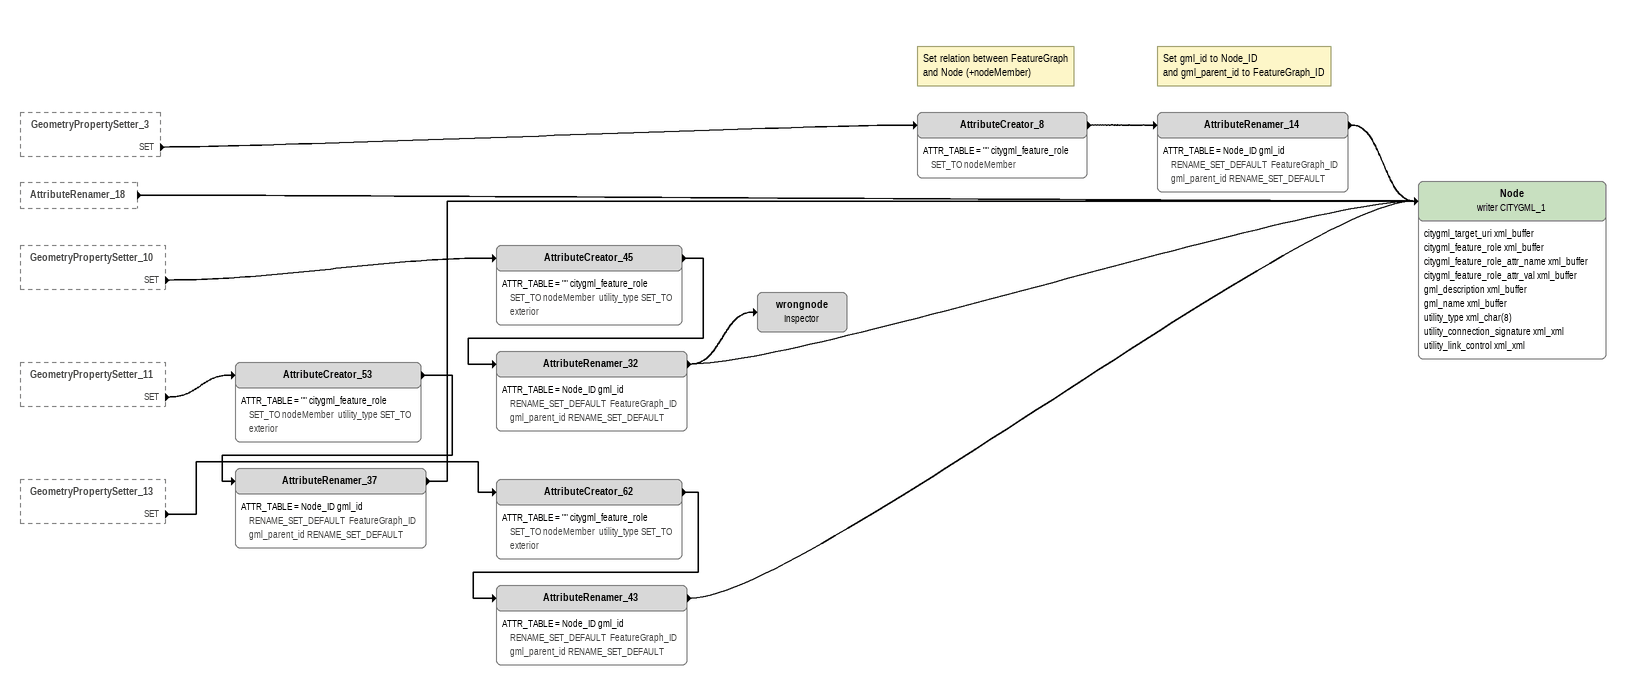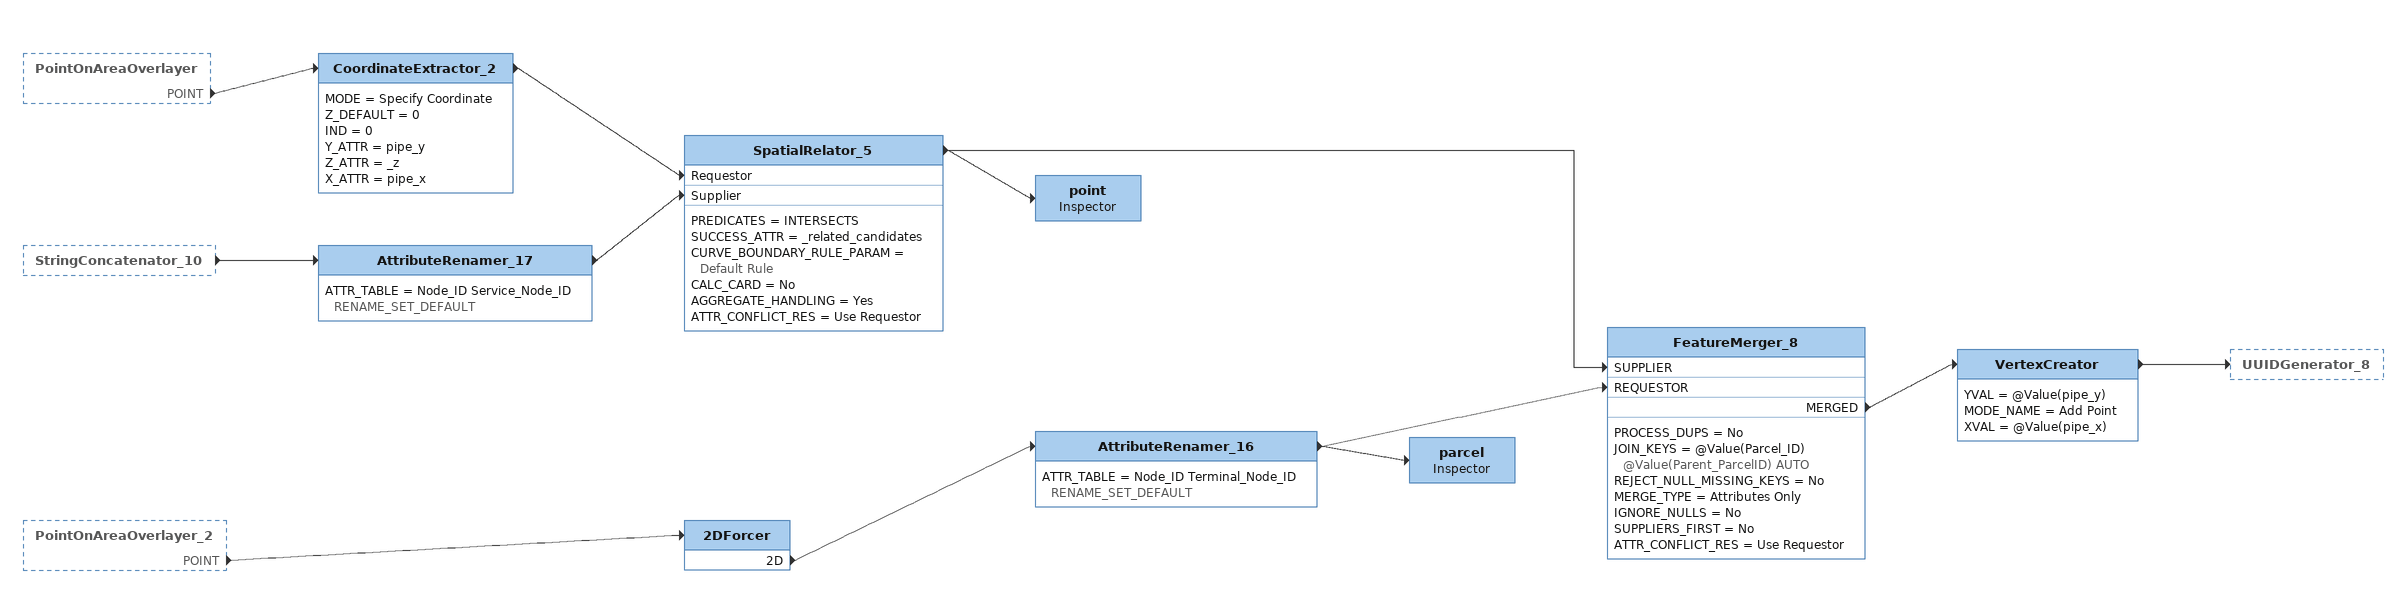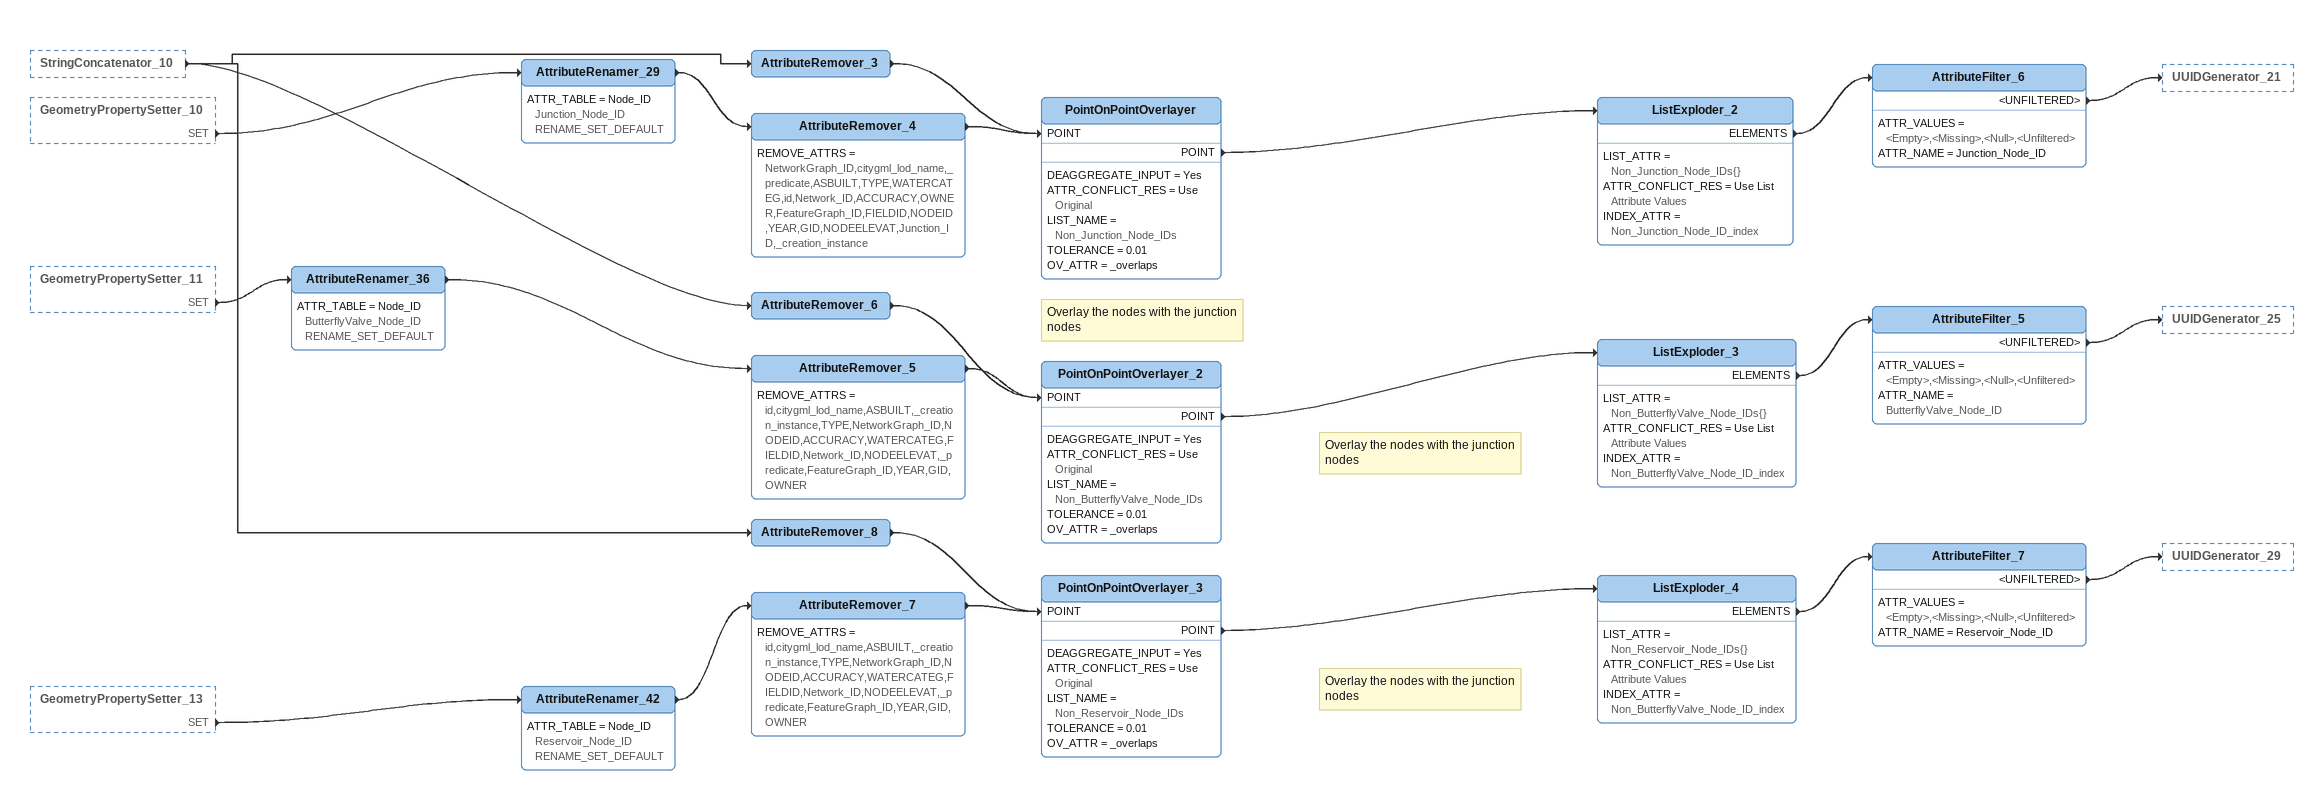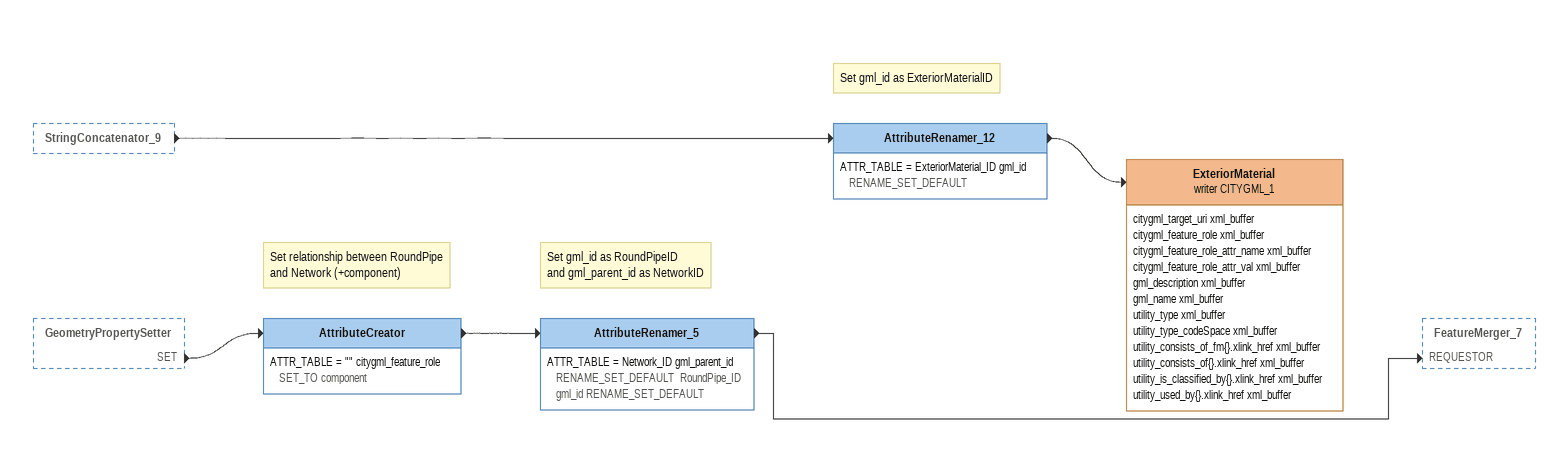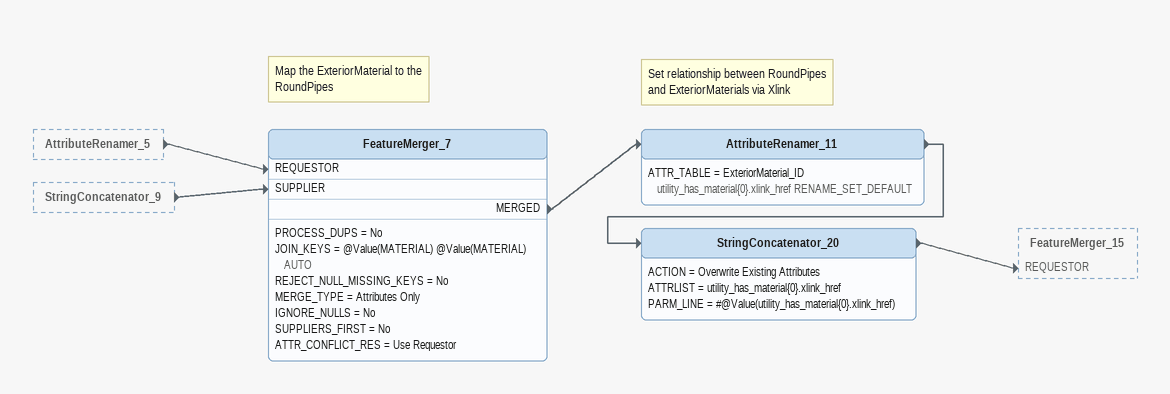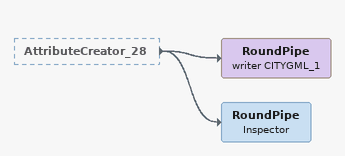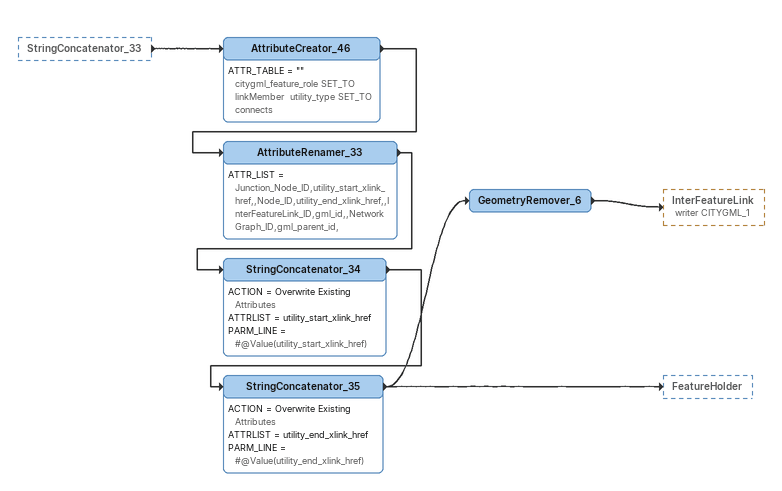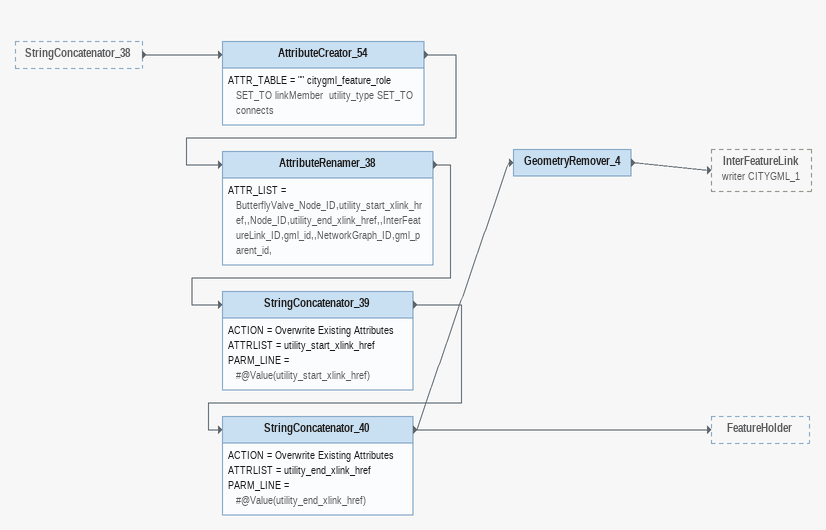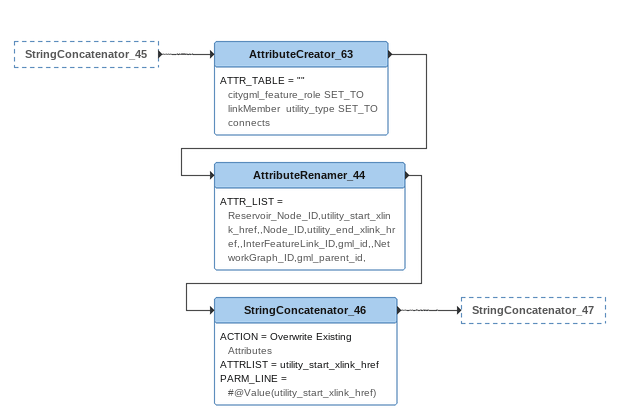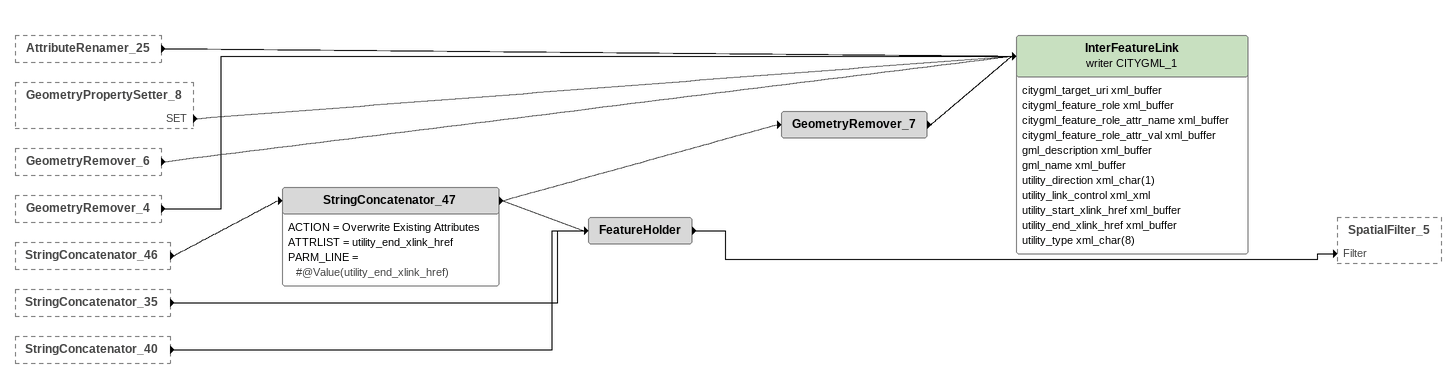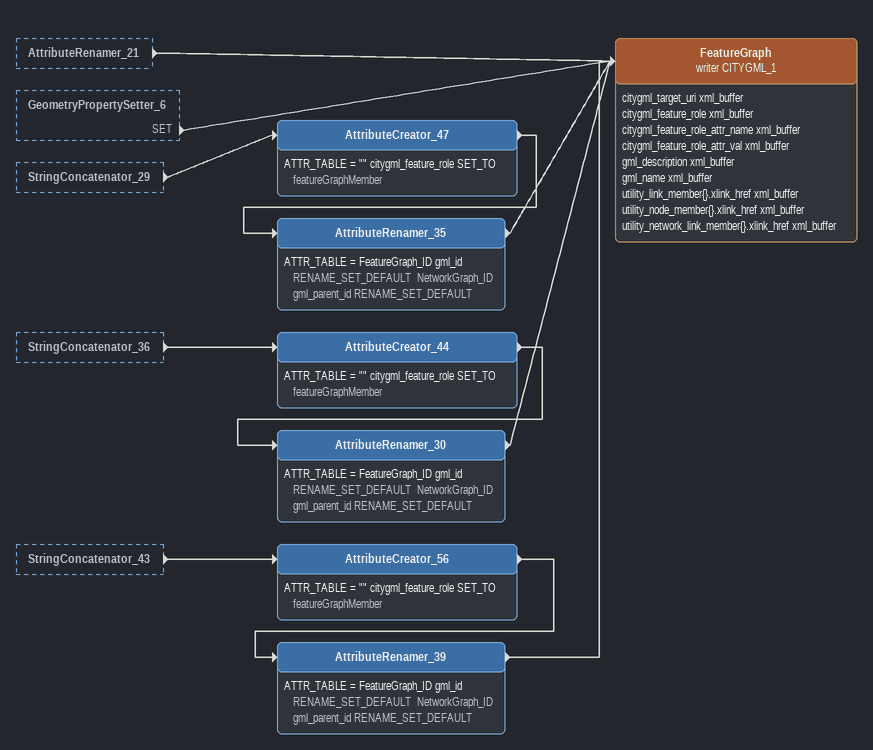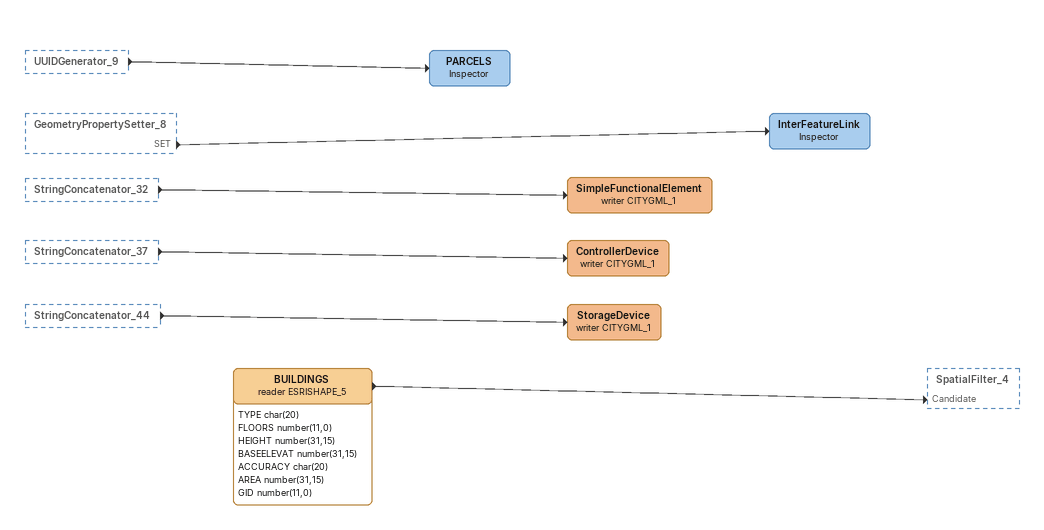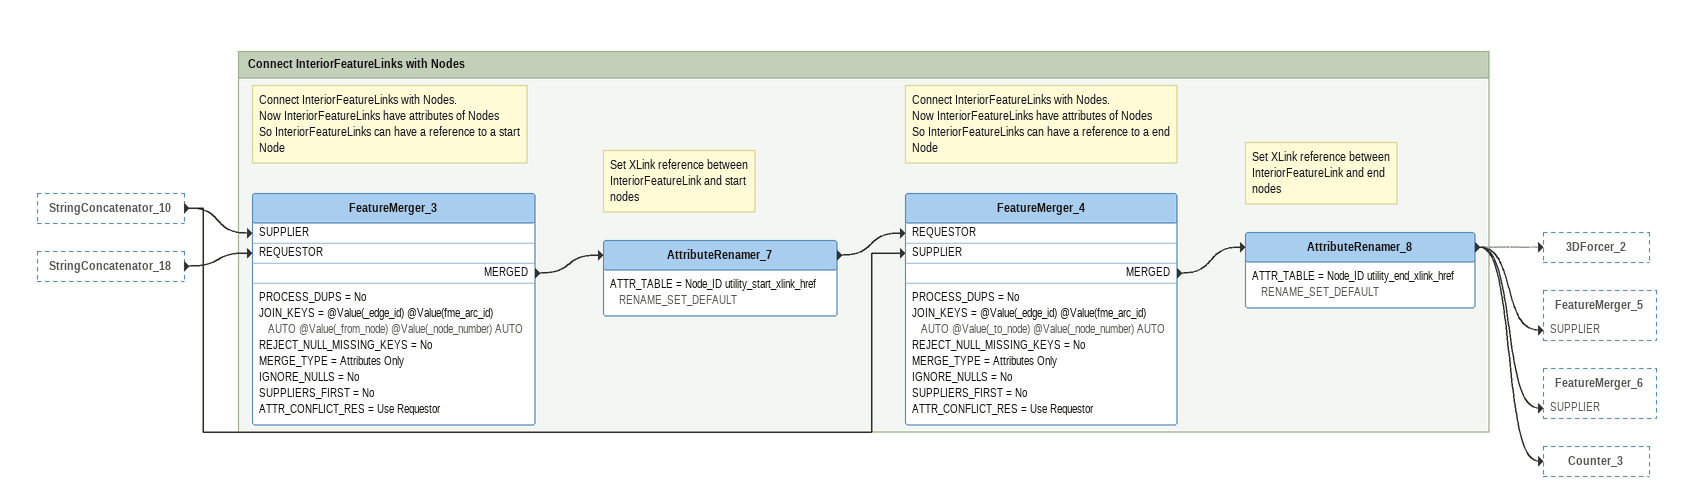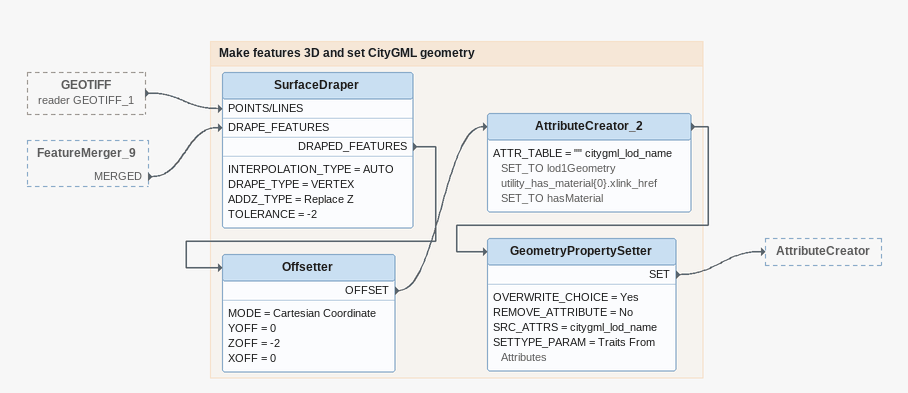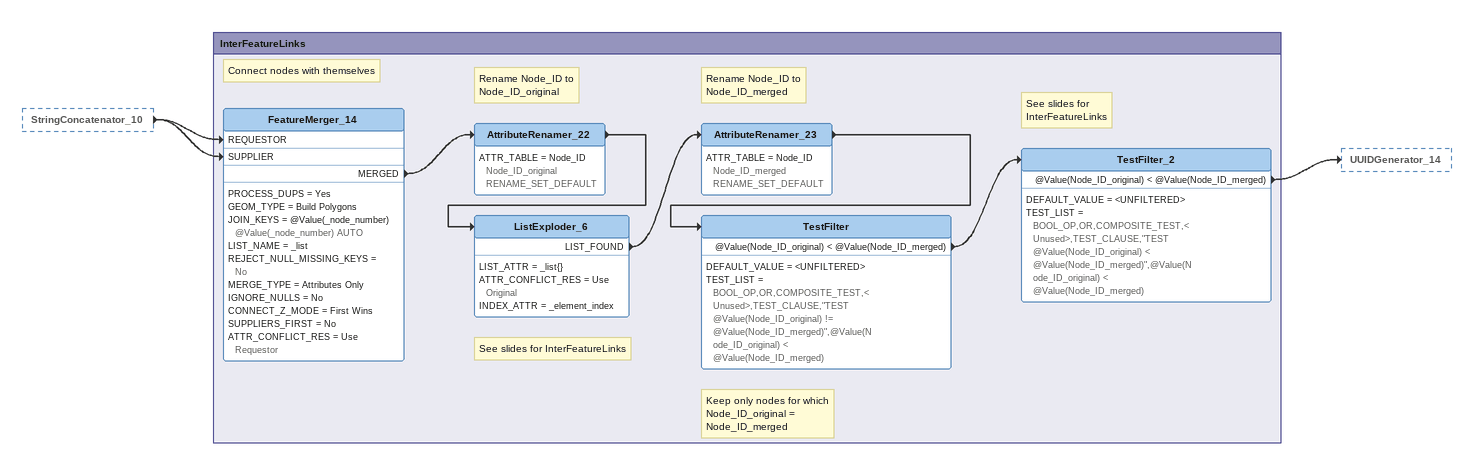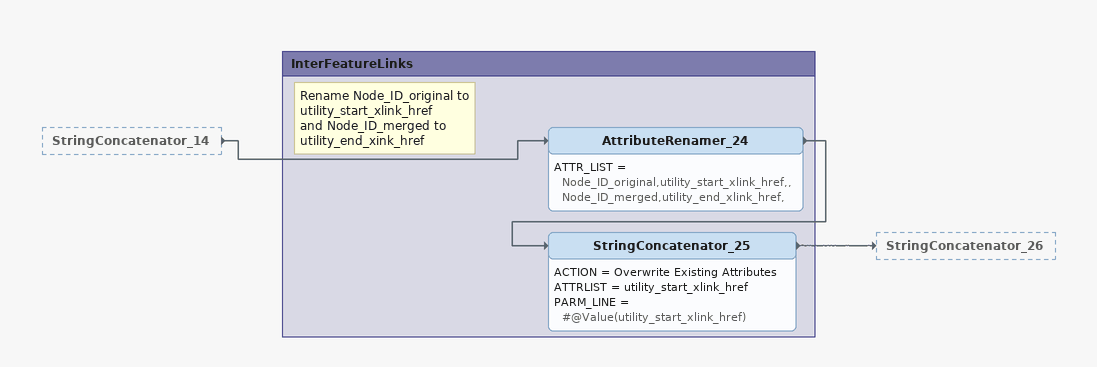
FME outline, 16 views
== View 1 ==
GeometryPropertySetter_3 [outside]
    SET -> AttributeCreator_8
AttributeRenamer_18 [outside]
    -> Node (writer CITYGML_1)
GeometryPropertySetter_10 [outside]
    SET -> AttributeCreator_45
GeometryPropertySetter_11 [outside]
    SET -> AttributeCreator_53
GeometryPropertySetter_13 [outside]
    SET -> AttributeCreator_62
Note: Set relation between FeatureGraph / and Node (+nodeMember)
AttributeCreator_8
    ATTR_TABLE = "" citygml_feature_role SET_TO nodeMember
    -> AttributeRenamer_14
Note: Set gml_id to Node_ID / and gml_parent_id to FeatureGraph_ID
AttributeRenamer_14
    ATTR_TABLE = Node_ID gml_id RENAME_SET_DEFAULT  FeatureGraph_ID gml_parent_id RENAME_SET_DEFAULT
    -> Node (writer CITYGML_1)
AttributeCreator_45
    ATTR_TABLE = "" citygml_feature_role SET_TO nodeMember  utility_type SET_TO exterior
    -> AttributeRenamer_32
AttributeRenamer_32
    ATTR_TABLE = Node_ID gml_id RENAME_SET_DEFAULT  FeatureGraph_ID gml_parent_id RENAME_SET_DEFAULT
    -> Node (writer CITYGML_1)
    -> wrongnode
wrongnode: Inspector
AttributeCreator_53
    ATTR_TABLE = "" citygml_feature_role SET_TO nodeMember  utility_type SET_TO exterior
    -> AttributeRenamer_37
AttributeRenamer_37
    ATTR_TABLE = Node_ID gml_id RENAME_SET_DEFAULT  FeatureGraph_ID gml_parent_id RENAME_SET_DEFAULT
    -> Node (writer CITYGML_1)
AttributeCreator_62
    ATTR_TABLE = "" citygml_feature_role SET_TO nodeMember  utility_type SET_TO exterior
    -> AttributeRenamer_43
AttributeRenamer_43
    ATTR_TABLE = Node_ID gml_id RENAME_SET_DEFAULT  FeatureGraph_ID gml_parent_id RENAME_SET_DEFAULT
    -> Node (writer CITYGML_1)
Node (writer CITYGML_1)
    attributes: citygml_target_uri xml_buffer, citygml_feature_role xml_buffer, citygml_feature_role_attr_name xml_buffer, citygml_feature_role_attr_val xml_buffer, gml_description xml_buffer, gml_name xml_buffer, utility_type xml_char(8), utility_connection_signature xml_xml, utility_link_control xml_xml

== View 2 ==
PointOnAreaOverlayer [outside]
    POINT -> CoordinateExtractor_2
StringConcatenator_10 [outside]
    -> AttributeRenamer_17
PointOnAreaOverlayer_2 [outside]
    POINT -> 2DForcer
AttributeRenamer_17
    ATTR_TABLE = Node_ID Service_Node_ID RENAME_SET_DEFAULT
    -> SpatialRelator_5 [Supplier]
CoordinateExtractor_2
    MODE = Specify Coordinate
    Z_DEFAULT = 0
    IND = 0
    Y_ATTR = pipe_y
    Z_ATTR = _z
    X_ATTR = pipe_x
    -> SpatialRelator_5 [Requestor]
SpatialRelator_5
    PREDICATES = INTERSECTS
    SUCCESS_ATTR = _related_candidates
    CURVE_BOUNDARY_RULE_PARAM = Default Rule
    CALC_CARD = No
    AGGREGATE_HANDLING = Yes
    ATTR_CONFLICT_RES = Use Requestor
    -> FeatureMerger_8 [SUPPLIER]
    -> point
point: Inspector
2DForcer
    2D -> AttributeRenamer_16
AttributeRenamer_16
    ATTR_TABLE = Node_ID Terminal_Node_ID RENAME_SET_DEFAULT
    -> FeatureMerger_8 [REQUESTOR]
    -> parcel
FeatureMerger_8
    PROCESS_DUPS = No
    JOIN_KEYS = @Value(Parcel_ID) @Value(Parent_ParcelID) AUTO
    REJECT_NULL_MISSING_KEYS = No
    MERGE_TYPE = Attributes Only
    IGNORE_NULLS = No
    SUPPLIERS_FIRST = No
    ATTR_CONFLICT_RES = Use Requestor
    MERGED -> VertexCreator
VertexCreator
    YVAL = @Value(pipe_y)
    MODE_NAME = Add Point
    XVAL = @Value(pipe_x)
    -> UUIDGenerator_8
parcel: Inspector

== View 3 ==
StringConcatenator_10 [outside]
    -> AttributeRemover_3
    -> AttributeRemover_6
    -> AttributeRemover_8
GeometryPropertySetter_10 [outside]
    SET -> AttributeRenamer_29
GeometryPropertySetter_11 [outside]
    SET -> AttributeRenamer_36
GeometryPropertySetter_13 [outside]
    SET -> AttributeRenamer_42
AttributeRemover_3
    -> PointOnPointOverlayer [POINT]
AttributeRemover_6
    -> PointOnPointOverlayer_2 [POINT]
AttributeRemover_8
    -> PointOnPointOverlayer_3 [POINT]
AttributeRenamer_29
    ATTR_TABLE = Node_ID Junction_Node_ID RENAME_SET_DEFAULT
    -> AttributeRemover_4
AttributeRemover_4
    REMOVE_ATTRS = NetworkGraph_ID,citygml_lod_name,_predicate,ASBUILT,TYPE,WATERCATEG,id,Network_ID,ACCURACY,OWNER,FeatureGraph_ID,FIELDID,NODEID,YEAR,GID,NODEELEVAT,Junction_ID,_creation_instance
    -> PointOnPointOverlayer [POINT]
Note: Overlay the nodes with the junction nodes
PointOnPointOverlayer
    DEAGGREGATE_INPUT = Yes
    ATTR_CONFLICT_RES = Use Original
    LIST_NAME = Non_Junction_Node_IDs
    TOLERANCE = 0.01
    OV_ATTR = _overlaps
    POINT -> ListExploder_2
ListExploder_2
    LIST_ATTR = Non_Junction_Node_IDs{}
    ATTR_CONFLICT_RES = Use List Attribute Values
    INDEX_ATTR = Non_Junction_Node_ID_index
    ELEMENTS -> AttributeFilter_6
AttributeFilter_6
    ATTR_VALUES = <Empty>,<Missing>,<Null>,<Unfiltered>
    ATTR_NAME = Junction_Node_ID
    <UNFILTERED> -> UUIDGenerator_21
AttributeRenamer_36
    ATTR_TABLE = Node_ID ButterflyValve_Node_ID RENAME_SET_DEFAULT
    -> AttributeRemover_5
AttributeRemover_5
    REMOVE_ATTRS = id,citygml_lod_name,ASBUILT,_creation_instance,TYPE,NetworkGraph_ID,NODEID,ACCURACY,WATERCATEG,FIELDID,Network_ID,NODEELEVAT,_predicate,FeatureGraph_ID,YEAR,GID,OWNER
    -> PointOnPointOverlayer_2 [POINT]
Note: Overlay the nodes with the junction nodes
PointOnPointOverlayer_2
    DEAGGREGATE_INPUT = Yes
    ATTR_CONFLICT_RES = Use Original
    LIST_NAME = Non_ButterflyValve_Node_IDs
    TOLERANCE = 0.01
    OV_ATTR = _overlaps
    POINT -> ListExploder_3
ListExploder_3
    LIST_ATTR = Non_ButterflyValve_Node_IDs{}
    ATTR_CONFLICT_RES = Use List Attribute Values
    INDEX_ATTR = Non_ButterflyValve_Node_ID_index
    ELEMENTS -> AttributeFilter_5
AttributeFilter_5
    ATTR_VALUES = <Empty>,<Missing>,<Null>,<Unfiltered>
    ATTR_NAME = ButterflyValve_Node_ID
    <UNFILTERED> -> UUIDGenerator_25
AttributeRenamer_42
    ATTR_TABLE = Node_ID Reservoir_Node_ID RENAME_SET_DEFAULT
    -> AttributeRemover_7
AttributeRemover_7
    REMOVE_ATTRS = id,citygml_lod_name,ASBUILT,_creation_instance,TYPE,NetworkGraph_ID,NODEID,ACCURACY,WATERCATEG,FIELDID,Network_ID,NODEELEVAT,_predicate,FeatureGraph_ID,YEAR,GID,OWNER
    -> PointOnPointOverlayer_3 [POINT]
Note: Overlay the nodes with the junction nodes
PointOnPointOverlayer_3
    DEAGGREGATE_INPUT = Yes
    ATTR_CONFLICT_RES = Use Original
    LIST_NAME = Non_Reservoir_Node_IDs
    TOLERANCE = 0.01
    OV_ATTR = _overlaps
    POINT -> ListExploder_4
ListExploder_4
    LIST_ATTR = Non_Reservoir_Node_IDs{}
    ATTR_CONFLICT_RES = Use List Attribute Values
    INDEX_ATTR = Non_ButterflyValve_Node_ID_index
    ELEMENTS -> AttributeFilter_7
AttributeFilter_7
    ATTR_VALUES = <Empty>,<Missing>,<Null>,<Unfiltered>
    ATTR_NAME = Reservoir_Node_ID
    <UNFILTERED> -> UUIDGenerator_29

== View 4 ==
StringConcatenator_9 [outside]
    -> AttributeRenamer_12
GeometryPropertySetter [outside]
    SET -> AttributeCreator
Note: Set gml_id as ExteriorMaterialID
AttributeRenamer_12
    ATTR_TABLE = ExteriorMaterial_ID gml_id RENAME_SET_DEFAULT
    -> ExteriorMaterial (writer CITYGML_1)
ExteriorMaterial (writer CITYGML_1)
    attributes: citygml_target_uri xml_buffer, citygml_feature_role xml_buffer, citygml_feature_role_attr_name xml_buffer, citygml_feature_role_attr_val xml_buffer, gml_description xml_buffer, gml_name xml_buffer, utility_type xml_buffer, utility_type_codeSpace xml_buffer, utility_consists_of_fm{}.xlink_href xml_buffer, utility_consists_of{}.xlink_href xml_buffer, utility_is_classified_by{}.xlink_href xml_buffer, utility_used_by{}.xlink_href xml_buffer
Note: Set relationship between RoundPipe / and Network (+component)
AttributeCreator
    ATTR_TABLE = "" citygml_feature_role SET_TO component
    -> AttributeRenamer_5
Note: Set gml_id as RoundPipeID / and gml_parent_id as NetworkID
AttributeRenamer_5
    ATTR_TABLE = Network_ID gml_parent_id RENAME_SET_DEFAULT  RoundPipe_ID gml_id RENAME_SET_DEFAULT
    -> FeatureMerger_7 [REQUESTOR]

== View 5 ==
AttributeRenamer_5 [outside]
    -> FeatureMerger_7 [REQUESTOR]
StringConcatenator_9 [outside]
    -> FeatureMerger_7 [SUPPLIER]
Note: Map the ExteriorMaterial to the / RoundPipes
FeatureMerger_7
    PROCESS_DUPS = No
    JOIN_KEYS = @Value(MATERIAL) @Value(MATERIAL) AUTO
    REJECT_NULL_MISSING_KEYS = No
    MERGE_TYPE = Attributes Only
    IGNORE_NULLS = No
    SUPPLIERS_FIRST = No
    ATTR_CONFLICT_RES = Use Requestor
    MERGED -> AttributeRenamer_11
Note: Set relationship between RoundPipes / and ExteriorMaterials via Xlink
AttributeRenamer_11
    ATTR_TABLE = ExteriorMaterial_ID utility_has_material{0}.xlink_href RENAME_SET_DEFAULT
    -> StringConcatenator_20
StringConcatenator_20
    ACTION = Overwrite Existing Attributes
    ATTRLIST = utility_has_material{0}.xlink_href
    PARM_LINE = #@Value(utility_has_material{0}.xlink_href)
    -> FeatureMerger_15 [REQUESTOR]

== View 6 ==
AttributeCreator_28 [outside]
    -> RoundPipe (writer CITYGML_1)
    -> RoundPipe
RoundPipe (writer CITYGML_1)
RoundPipe: Inspector

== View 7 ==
StringConcatenator_33 [outside]
    -> AttributeCreator_46
AttributeCreator_46
    ATTR_TABLE = "" citygml_feature_role SET_TO linkMember  utility_type SET_TO connects
    -> AttributeRenamer_33
AttributeRenamer_33
    ATTR_LIST = Junction_Node_ID,utility_start_xlink_href,,Node_ID,utility_end_xlink_href,,InterFeatureLink_ID,gml_id,,NetworkGraph_ID,gml_parent_id,
    -> StringConcatenator_34
StringConcatenator_34
    ACTION = Overwrite Existing Attributes
    ATTRLIST = utility_start_xlink_href
    PARM_LINE = #@Value(utility_start_xlink_href)
    -> StringConcatenator_35
StringConcatenator_35
    ACTION = Overwrite Existing Attributes
    ATTRLIST = utility_end_xlink_href
    PARM_LINE = #@Value(utility_end_xlink_href)
    -> GeometryRemover_6
    -> FeatureHolder
GeometryRemover_6
    -> InterFeatureLink (writer CITYGML_1)

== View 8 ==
StringConcatenator_38 [outside]
    -> AttributeCreator_54
AttributeCreator_54
    ATTR_TABLE = "" citygml_feature_role SET_TO linkMember  utility_type SET_TO connects
    -> AttributeRenamer_38
AttributeRenamer_38
    ATTR_LIST = ButterflyValve_Node_ID,utility_start_xlink_href,,Node_ID,utility_end_xlink_href,,InterFeatureLink_ID,gml_id,,NetworkGraph_ID,gml_parent_id,
    -> StringConcatenator_39
StringConcatenator_39
    ACTION = Overwrite Existing Attributes
    ATTRLIST = utility_start_xlink_href
    PARM_LINE = #@Value(utility_start_xlink_href)
    -> StringConcatenator_40
StringConcatenator_40
    ACTION = Overwrite Existing Attributes
    ATTRLIST = utility_end_xlink_href
    PARM_LINE = #@Value(utility_end_xlink_href)
    -> GeometryRemover_4
    -> FeatureHolder
GeometryRemover_4
    -> InterFeatureLink (writer CITYGML_1)

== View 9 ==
StringConcatenator_45 [outside]
    -> AttributeCreator_63
AttributeCreator_63
    ATTR_TABLE = "" citygml_feature_role SET_TO linkMember  utility_type SET_TO connects
    -> AttributeRenamer_44
AttributeRenamer_44
    ATTR_LIST = Reservoir_Node_ID,utility_start_xlink_href,,Node_ID,utility_end_xlink_href,,InterFeatureLink_ID,gml_id,,NetworkGraph_ID,gml_parent_id,
    -> StringConcatenator_46
StringConcatenator_46
    ACTION = Overwrite Existing Attributes
    ATTRLIST = utility_start_xlink_href
    PARM_LINE = #@Value(utility_start_xlink_href)
    -> StringConcatenator_47

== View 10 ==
AttributeRenamer_25 [outside]
    -> InterFeatureLink (writer CITYGML_1)
GeometryPropertySetter_8 [outside]
    SET -> InterFeatureLink (writer CITYGML_1)
GeometryRemover_6 [outside]
    -> InterFeatureLink (writer CITYGML_1)
GeometryRemover_4 [outside]
    -> InterFeatureLink (writer CITYGML_1)
StringConcatenator_46 [outside]
    -> StringConcatenator_47
StringConcatenator_35 [outside]
    -> FeatureHolder
StringConcatenator_40 [outside]
    -> FeatureHolder
StringConcatenator_47
    ACTION = Overwrite Existing Attributes
    ATTRLIST = utility_end_xlink_href
    PARM_LINE = #@Value(utility_end_xlink_href)
    -> FeatureHolder
    -> GeometryRemover_7
GeometryRemover_7
    -> InterFeatureLink (writer CITYGML_1)
FeatureHolder
    -> SpatialFilter_5 [Filter]
InterFeatureLink (writer CITYGML_1)
    attributes: citygml_target_uri xml_buffer, citygml_feature_role xml_buffer, citygml_feature_role_attr_name xml_buffer, citygml_feature_role_attr_val xml_buffer, gml_description xml_buffer, gml_name xml_buffer, utility_direction xml_char(1), utility_link_control xml_xml, utility_start_xlink_href xml_buffer, utility_end_xlink_href xml_buffer, utility_type xml_char(8)

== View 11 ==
AttributeRenamer_21 [outside]
    -> FeatureGraph (writer CITYGML_1)
GeometryPropertySetter_6 [outside]
    SET -> FeatureGraph (writer CITYGML_1)
StringConcatenator_29 [outside]
    -> AttributeCreator_47
StringConcatenator_36 [outside]
    -> AttributeCreator_44
StringConcatenator_43 [outside]
    -> AttributeCreator_56
AttributeCreator_47
    ATTR_TABLE = "" citygml_feature_role SET_TO featureGraphMember
    -> AttributeRenamer_35
AttributeRenamer_35
    ATTR_TABLE = FeatureGraph_ID gml_id RENAME_SET_DEFAULT  NetworkGraph_ID gml_parent_id RENAME_SET_DEFAULT
    -> FeatureGraph (writer CITYGML_1)
AttributeCreator_44
    ATTR_TABLE = "" citygml_feature_role SET_TO featureGraphMember
    -> AttributeRenamer_30
AttributeRenamer_30
    ATTR_TABLE = FeatureGraph_ID gml_id RENAME_SET_DEFAULT  NetworkGraph_ID gml_parent_id RENAME_SET_DEFAULT
    -> FeatureGraph (writer CITYGML_1)
AttributeCreator_56
    ATTR_TABLE = "" citygml_feature_role SET_TO featureGraphMember
    -> AttributeRenamer_39
AttributeRenamer_39
    ATTR_TABLE = FeatureGraph_ID gml_id RENAME_SET_DEFAULT  NetworkGraph_ID gml_parent_id RENAME_SET_DEFAULT
    -> FeatureGraph (writer CITYGML_1)
FeatureGraph (writer CITYGML_1)
    attributes: citygml_target_uri xml_buffer, citygml_feature_role xml_buffer, citygml_feature_role_attr_name xml_buffer, citygml_feature_role_attr_val xml_buffer, gml_description xml_buffer, gml_name xml_buffer, utility_link_member{}.xlink_href xml_buffer, utility_node_member{}.xlink_href xml_buffer, utility_network_link_member{}.xlink_href xml_buffer

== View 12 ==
UUIDGenerator_9 [outside]
    -> PARCELS
GeometryPropertySetter_8 [outside]
    SET -> InterFeatureLink
StringConcatenator_32 [outside]
    -> SimpleFunctionalElement (writer CITYGML_1)
StringConcatenator_37 [outside]
    -> ControllerDevice (writer CITYGML_1)
StringConcatenator_44 [outside]
    -> StorageDevice (writer CITYGML_1)
SimpleFunctionalElement (writer CITYGML_1)
ControllerDevice (writer CITYGML_1)
StorageDevice (writer CITYGML_1)
BUILDINGS (reader ESRISHAPE_5)
    attributes: TYPE char(20), FLOORS number(11,0), HEIGHT number(31,15), BASEELEVAT number(31,15), ACCURACY char(20), AREA number(31,15), GID number(11,0)
    -> SpatialFilter_4 [Candidate]
PARCELS: Inspector
InterFeatureLink: Inspector

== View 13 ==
StringConcatenator_10 [outside]
    -> FeatureMerger_3 [SUPPLIER]
    -> FeatureMerger_4 [SUPPLIER]
StringConcatenator_18 [outside]
    -> FeatureMerger_3 [REQUESTOR]

Bookmark: Connect InteriorFeatureLinks with Nodes
Note: Connect InteriorFeatureLinks with Nodes. / Now InteriorFeatureLinks have attributes of Nodes / So InteriorFeatureLinks can have a reference to a start Node
FeatureMerger_3
    PROCESS_DUPS = No
    JOIN_KEYS = @Value(_edge_id) @Value(fme_arc_id) AUTO @Value(_from_node) @Value(_node_number) AUTO
    REJECT_NULL_MISSING_KEYS = No
    MERGE_TYPE = Attributes Only
    IGNORE_NULLS = No
    SUPPLIERS_FIRST = No
    ATTR_CONFLICT_RES = Use Requestor
    MERGED -> AttributeRenamer_7
Note: Set XLink reference between / InteriorFeatureLink and start / nodes
AttributeRenamer_7
    ATTR_TABLE = Node_ID utility_start_xlink_href RENAME_SET_DEFAULT
    -> FeatureMerger_4 [REQUESTOR]
Note: Connect InteriorFeatureLinks with Nodes. / Now InteriorFeatureLinks have attributes of Nodes / So InteriorFeatureLinks can have a reference to a end Node
FeatureMerger_4
    PROCESS_DUPS = No
    JOIN_KEYS = @Value(_edge_id) @Value(fme_arc_id) AUTO @Value(_to_node) @Value(_node_number) AUTO
    REJECT_NULL_MISSING_KEYS = No
    MERGE_TYPE = Attributes Only
    IGNORE_NULLS = No
    SUPPLIERS_FIRST = No
    ATTR_CONFLICT_RES = Use Requestor
    MERGED -> AttributeRenamer_8
Note: Set XLink reference between / InteriorFeatureLink and end / nodes
AttributeRenamer_8
    ATTR_TABLE = Node_ID utility_end_xlink_href RENAME_SET_DEFAULT
    -> 3DForcer_2 [off]
    -> FeatureMerger_5 [SUPPLIER]
    -> FeatureMerger_6 [SUPPLIER]
    -> Counter_3

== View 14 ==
GEOTIFF (reader GEOTIFF_1) [outside]
    -> SurfaceDraper [POINTS/LINES]
FeatureMerger_9 [outside]
    MERGED -> SurfaceDraper [DRAPE_FEATURES]

Bookmark: Make features 3D and set CityGML geometry
SurfaceDraper
    INTERPOLATION_TYPE = AUTO
    DRAPE_TYPE = VERTEX
    ADDZ_TYPE = Replace Z
    TOLERANCE = -2
    DRAPED_FEATURES -> Offsetter
Offsetter
    MODE = Cartesian Coordinate
    YOFF = 0
    ZOFF = -2
    XOFF = 0
    OFFSET -> AttributeCreator_2
AttributeCreator_2
    ATTR_TABLE = "" citygml_lod_name SET_TO lod1Geometry  utility_has_material{0}.xlink_href SET_TO hasMaterial
    -> GeometryPropertySetter
GeometryPropertySetter
    OVERWRITE_CHOICE = Yes
    REMOVE_ATTRIBUTE = No
    SRC_ATTRS = citygml_lod_name
    SETTYPE_PARAM = Traits From Attributes
    SET -> AttributeCreator

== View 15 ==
StringConcatenator_10 [outside]
    -> FeatureMerger_14 [REQUESTOR]
    -> FeatureMerger_14 [SUPPLIER]

Bookmark: InterFeatureLinks
Note: Connect nodes with themselves
FeatureMerger_14
    PROCESS_DUPS = Yes
    GEOM_TYPE = Build Polygons
    JOIN_KEYS = @Value(_node_number) @Value(_node_number) AUTO
    LIST_NAME = _list
    REJECT_NULL_MISSING_KEYS = No
    MERGE_TYPE = Attributes Only
    IGNORE_NULLS = No
    CONNECT_Z_MODE = First Wins
    SUPPLIERS_FIRST = No
    ATTR_CONFLICT_RES = Use Requestor
    MERGED -> AttributeRenamer_22
Note: Rename Node_ID to / Node_ID_original
AttributeRenamer_22
    ATTR_TABLE = Node_ID Node_ID_original RENAME_SET_DEFAULT
    -> ListExploder_6
Note: See slides for InterFeatureLinks
ListExploder_6
    LIST_ATTR = _list{}
    ATTR_CONFLICT_RES = Use Original
    INDEX_ATTR = _element_index
    LIST_FOUND -> AttributeRenamer_23
Note: Rename Node_ID to / Node_ID_merged
AttributeRenamer_23
    ATTR_TABLE = Node_ID Node_ID_merged RENAME_SET_DEFAULT
    -> TestFilter
Note: Keep only nodes for which / Node_ID_original = Node_ID_merged
TestFilter
    DEFAULT_VALUE = <UNFILTERED>
    TEST_LIST = BOOL_OP,OR,COMPOSITE_TEST,<Unused>,TEST_CLAUSE,"TEST @Value(Node_ID_original) != @Value(Node_ID_merged)",@Value(Node_ID_original) < @Value(Node_ID_merged)
    @Value(Node_ID_original) < @Value(Node_ID_merged) -> TestFilter_2
Note: See slides for / InterFeatureLinks
TestFilter_2
    DEFAULT_VALUE = <UNFILTERED>
    TEST_LIST = BOOL_OP,OR,COMPOSITE_TEST,<Unused>,TEST_CLAUSE,"TEST @Value(Node_ID_original) < @Value(Node_ID_merged)",@Value(Node_ID_original) < @Value(Node_ID_merged)
    @Value(Node_ID_original) < @Value(Node_ID_merged) -> UUIDGenerator_14

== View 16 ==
StringConcatenator_14 [outside]
    -> AttributeRenamer_24

Bookmark: InterFeatureLinks
Note: Rename Node_ID_original to utility_start_xlink_href / and Node_ID_merged to utility_end_xink_href
AttributeRenamer_24
    ATTR_LIST = Node_ID_original,utility_start_xlink_href,,Node_ID_merged,utility_end_xlink_href,
    -> StringConcatenator_25
StringConcatenator_25
    ACTION = Overwrite Existing Attributes
    ATTRLIST = utility_start_xlink_href
    PARM_LINE = #@Value(utility_start_xlink_href)
    -> StringConcatenator_26
